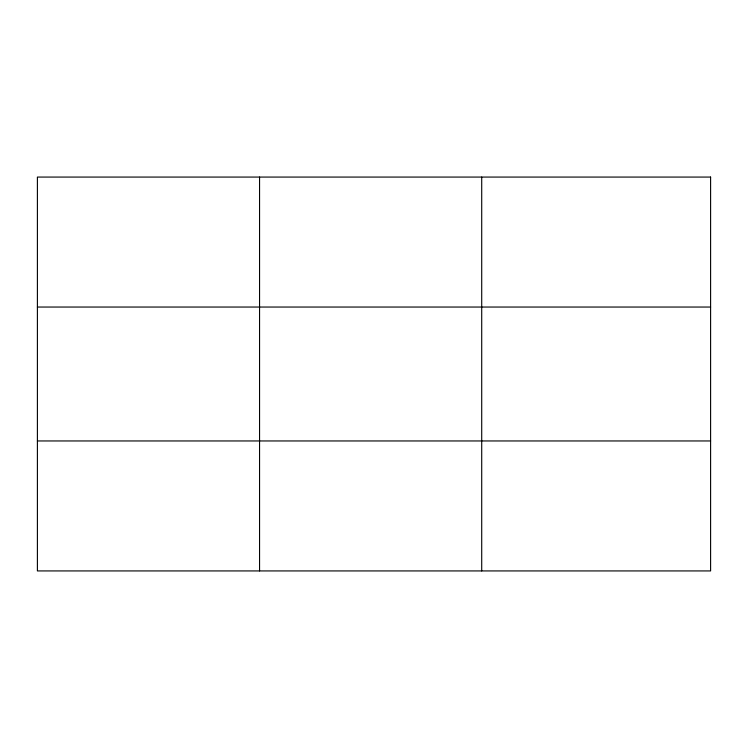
<?xml version="1.0" encoding="UTF-8"?>
<svg xmlns="http://www.w3.org/2000/svg" width="748" height="748" viewBox="0 0 748 748"><rect width="100%" height="100%" fill="white"/><g stroke="black" fill="none" stroke-linecap="round" stroke-linejoin="round"><path stroke-width="1.12" d="M259.556 570.93L259.556 177.07M481.712 570.93L481.712 177.07M37.4 307.045L710.6 307.045M37.4 440.955L710.6 440.955M710.6 177.07L710.6 570.93L37.4 570.93L37.4 177.07L710.6 177.07"/></g></svg>
